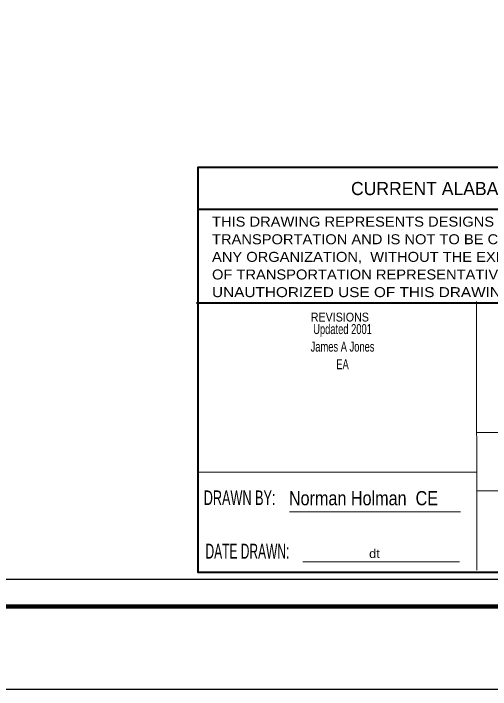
# Model space of a CAD drawing. Extents: x -556 to 1897, y -473 to 414.
# Drawn here: x 147.7 to 333.9, y -473.1 to -209 of the extents above; entities that cross this region are included whole.
import ezdxf
from ezdxf.enums import TextEntityAlignment as Align

# ---------------------------------------------------------------- set-up
doc = ezdxf.new("R2010")
doc.units = 0
doc.header["$LTSCALE"] = 2.6
doc.layers.add('1', color=7, linetype='Continuous', lineweight=13)
doc.layers.add('3', color=7, linetype='Continuous', lineweight=13)

msp = doc.modelspace()

# ---------------------------------------------------------------- linework, layer by layer
at = {"layer": '1'}
for p, q in [((328.461, -372.632), (538.155, -372.632)), ((255.438, -403.722), (322.24, -403.722)), ((260.592, -423.218), (321.801, -423.218))]:
    msp.add_line(p, q, dxfattribs=at)
at = {"layer": '1', "lineweight": 25}
for points in [[(578.23, 403.448), (578.23, -473.115), (-556.145, -473.115), (-556.145, 403.448)], [(543.266, 353.227), (-513.685, 353.227), (-513.685, -430.014), (543.266, -430.014)]]:
    msp.add_lwpolyline(points, close=True, dxfattribs=at)
at = {"layer": '1', "lineweight": 106}
msp.add_lwpolyline([(-526.329, -440.716), (554.561, -440.716), (554.561, 364.895), (-526.329, 364.895)], close=True, dxfattribs=at)
at = {"layer": '3', "lineweight": 40}
for p, q in [((538.155, -285.584), (219.713, -285.584)), ((537.577, -322.178), (219.149, -322.178))]:
    msp.add_line(p, q, dxfattribs=at)
at = {"layer": '3'}
for p, q in [((328.607, -426.446), (328.527, -321.548)), ((219.713, -388.169), (328.461, -388.169)), ((219.713, -388.169), (328.461, -388.169)), ((328.461, -395.474), (538.155, -395.474))]:
    msp.add_line(p, q, dxfattribs=at)
at = {"layer": '3', "lineweight": 40}
msp.add_lwpolyline([(537.892, -269.129), (219.7, -269.129), (219.7, -427.309), (537.892, -427.309)], close=True, dxfattribs=at)

# ---------------------------------------------------------------- texts
at = {"layer": '1'}
msp.add_text('CURRENT ALABAMA DEPARTMENT OF TRANSPORTATION', height=5.129, dxfattribs=at).set_placement((376.252, -279.915), align=Align.CENTER)
for s, height, width, p in [('THIS DRAWING REPRESENTS DESIGNS PREPARED FOR USE BY THE ALABAMA DEPARTMENT OF', 3.896, 1.1, (225.177, -292.228)), ('TRANSPORTATION AND IS NOT TO BE COPIED,  REPRODUCED,  ALTERED,  OR USED BY ANYONE,  OR', 3.896, 1.1, (225.177, -299.114)), ('ANY ORGANIZATION,  WITHOUT THE EXPRESSED WRITTEN CONSENT OF THE ALABAMA DEPARTMENT', 3.896, 1.1, (225.177, -305.996)), ('OF TRANSPORTATION REPRESENTATIVE AUTHORIZED TO APPROVE THIS USE.   ANYONE MAKING', 3.896, 1.1, (225.177, -312.888)), ('UNAUTHORIZED USE OF THIS DRAWING MAY BE PROSECUTED TO THE FULLEST EXTENT OF THE LAW.', 3.896, 1.15, (225.177, -319.787)), ('DRAWN BY:', 5.688, 0.65, (221.948, -401.033)), ('DATE DRAWN:', 5.828, 0.6, (222.638, -421.989)), ('dt', 3.421, 1.1, (286.519, -421.735))]:
    msp.add_text(s, height=height, dxfattribs=dict(at, width=width)).set_placement(p)
for s, height, width, p in [('Updated 2001', 3.896, 0.7, (276.153, -334.217)), ('James A Jones', 3.896, 0.7, (276.153, -341.085)), ('EA', 3.896, 0.7, (276.153, -347.953)), ('Norman Holman  CE', 5.554, 0.85, (284.323, -401.135))]:
    msp.add_text(s, height=height, dxfattribs=dict(at, width=width)).set_placement(p, align=Align.CENTER)
at = {"layer": '3', "width": 0.9}
msp.add_text('REVISIONS', height=3.465, dxfattribs=at).set_placement((275.102, -329.317), align=Align.CENTER)

doc.saveas('drawing.dxf')
